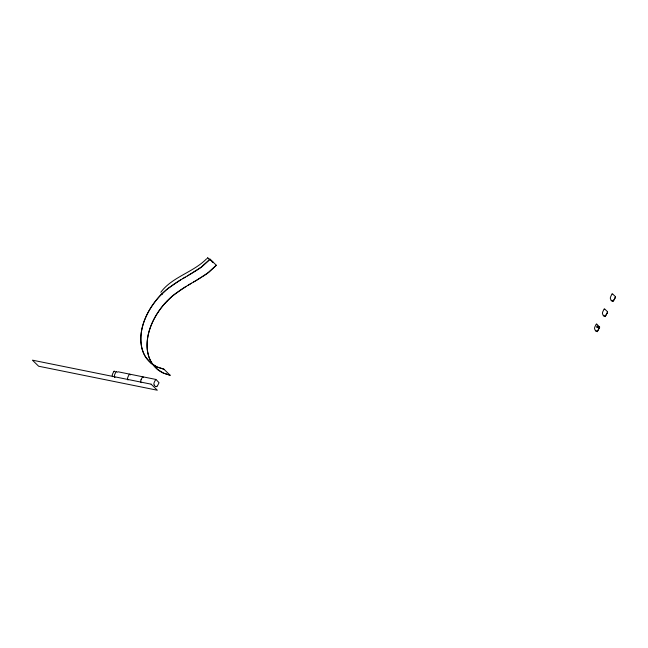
<?xml version="1.0" encoding="UTF-8"?>
<svg xmlns="http://www.w3.org/2000/svg" width="648" height="648" viewBox="0 0 648 648"><rect width="100%" height="100%" fill="white"/><g stroke="black" fill="none" stroke-linecap="round" stroke-linejoin="round"><path stroke-width="0.97" d="M598.266 326.892C597.699 328.601 595.909 326.673 597.1 325.952A3.71 2.495 -78.6 0 1 598.023 326.851M141.078 379.736L140.778 380.66A1.895 1.272 -78.6 0 0 140.746 381.559L141.037 382.442A4.852 3.256 -78.6 0 0 141.183 382.668M599.165 328.277L599.546 327.54A4.082 2.738 -78.6 0 0 599.692 327.224L596.832 324.138A6.383 4.285 -78.6 0 0 596.622 323.943L596.298 324.113M607.055 313.187L607.435 312.441A4.082 2.738 -78.6 0 0 607.589 312.134L605.264 316.605L603.215 315.698M614.944 298.088L615.325 297.351A4.082 2.738 -78.6 0 0 615.479 297.035L613.154 301.506L611.105 300.599M606.99 313.3L606.593 314.061A17.925 12.029 -78.6 0 1 606.301 314.588L605.621 315.56A1.92 1.288 -78.6 0 1 604.827 315.989L604.325 315.924A4.852 3.256 -78.6 0 1 602.77 314.45L602.47 313.583A1.895 1.272 -78.6 0 1 602.494 312.676L602.802 311.761A13.535 9.08 -78.6 0 1 603.248 310.813L604.098 309.193M614.887 298.21L614.482 298.971A17.925 12.029 -78.6 0 1 614.191 299.489L613.51 300.469A1.92 1.288 -78.6 0 1 612.716 300.891L612.214 300.834A4.852 3.256 -78.6 0 1 610.659 299.36L610.359 298.485A1.895 1.272 -78.6 0 1 610.392 297.586L610.691 296.663A13.535 9.08 -78.6 0 1 611.145 295.723L611.987 294.103M599.035 328.512L598.695 329.16A17.925 12.029 -78.6 0 1 598.412 329.678L597.65 330.731M116.041 371.847L115.198 373.467A13.535 9.08 -78.6 0 0 114.745 374.414L114.445 375.338A1.895 1.272 -78.6 0 0 114.413 376.237L114.704 377.12M113.886 371.417L113.036 373.029A13.535 9.08 -78.6 0 0 112.582 373.977L112.29 374.9A1.895 1.272 -78.6 0 0 112.258 375.8L112.541 376.682M129.211 374.512L128.361 376.132A13.535 9.08 -78.6 0 0 127.907 377.071L127.616 377.995A1.895 1.272 -78.6 0 0 127.583 378.902L127.867 379.785A4.852 3.256 -78.6 0 0 128.012 380.003M142.374 377.177L141.531 378.788A13.535 9.08 -78.6 0 0 141.078 379.736M155.544 379.833L154.694 381.453A13.535 9.08 -78.6 0 0 154.24 382.401L153.949 383.324A1.895 1.272 -78.6 0 0 153.916 384.224L154.2 385.106M596.201 324.292L595.358 325.904A13.535 9.08 -78.6 0 0 594.905 326.851L594.605 327.775A1.895 1.272 -78.6 0 0 594.572 328.674L594.864 329.557A4.852 3.256 -78.6 0 0 596.435 331.015L596.938 331.079A1.92 1.288 -78.6 0 0 597.65 330.739M113.983 371.239L114.307 371.077A6.383 4.285 -78.6 0 1 114.518 371.264L115.052 371.774M116.138 371.677L116.462 371.507A6.383 4.285 -78.6 0 1 116.672 371.701L117.312 372.308M129.308 374.341L129.624 374.171A6.383 4.285 -78.6 0 1 129.843 374.358L130.378 374.876M142.471 376.998L142.795 376.836A6.383 4.285 -78.6 0 1 143.006 377.023L143.451 377.444M155.642 379.663L155.957 379.493A6.383 4.285 -78.6 0 1 156.176 379.679L159.052 382.701A4.082 2.738 -78.6 0 1 158.882 383.081L158.039 384.701A17.925 12.029 -78.6 0 1 157.748 385.228L156.986 386.281M612.085 293.925L612.4 293.763A6.383 4.285 -78.6 0 1 612.619 293.949L615.365 296.63M604.187 309.023L604.511 308.853A6.383 4.285 -78.6 0 1 604.73 309.039L607.476 311.72M195.542 280.876L208.729 272.371L216.327 265.259L210.082 259.192L201.852 266.782L187.345 275.951M210.082 259.192L200.937 267.446A72.009 49.005 -45.8 0 1 197.073 270.054L196.555 270.394M216.327 265.259L207.174 273.513A72.009 49.005 -45.8 0 1 203.31 276.121L202.273 276.793M164.357 303.977L172.068 296.322L180.97 289.697M158.509 297.464L157.958 298.096A53.622 36.49 -45.8 0 0 154.03 303.053A66.007 44.923 -45.8 0 0 152.337 305.427L151.705 306.358A52.075 35.438 -45.8 0 0 148.959 310.854L148.23 312.19A58.352 39.714 -45.8 0 0 143.856 322.105L143.224 324.032A55.412 37.714 -45.8 0 0 141.685 330.172A57.502 39.131 -45.8 0 0 140.81 338.904C140.657 347.765 143.824 357.089 150.725 362.929M164.754 303.531C153.698 316.208 145.5 332.951 147.347 350.139M158.614 297.343L159.125 296.776A25.151 17.115 -45.8 0 1 159.773 296.063L166.439 289.745L174.725 283.63M164.859 303.41L165.281 302.932M160.016 295.804C146.991 309.971 137.028 330.237 142.317 349.75A57.794 39.334 -45.8 0 0 145.954 357.534L151.77 363.779A57.47 39.115 -45.8 0 0 157.407 367.124L163.895 369.182L170.132 375.249L163.515 373.135L157.383 369.352M160.283 295.52L160.801 294.978M206.639 258.746C193.355 272.363 172.06 276.939 160.817 292.28M167.046 301.045L166.018 302.13A25.151 17.115 -45.8 0 0 165.362 302.843M175.381 283.2L179.342 280.697M181.626 289.267L185.579 286.764M195.996 270.751L192.019 273.197M201.569 277.231L198.256 279.264M180.006 280.284L169.055 287.655A49.629 33.777 -45.8 0 0 161.004 294.751M186.243 286.359L175.292 293.722A49.629 33.777 -45.8 0 0 167.241 300.818M179.95 280.325L180.671 279.887M186.187 286.392L189.014 284.699M180.63 279.912L182.777 278.632M191.346 273.594L189.346 274.784M196.919 280.058L197.591 279.661M188.244 285.152L193.793 281.896M182.671 278.689L183.53 278.186M183.335 278.3L187.556 275.829M189.572 284.367L191.581 283.192M196.255 280.454L193.582 282.026M184.008 277.903L185.336 277.125M188.009 275.562L188.681 275.173M194.254 281.629L194.918 281.24M117.993 371.782L155.844 379.436M163.895 369.182L157.278 367.068L151.146 363.285M170.132 375.249L163.644 373.199A57.47 39.115 -45.8 0 1 158.007 369.846L152.191 363.601A57.794 39.334 -45.8 0 1 148.554 355.817L147.428 350.746M155.771 386.564L156.273 386.629A1.92 1.288 -78.6 0 0 156.986 386.281M595.326 330.788L597.375 331.695L599.619 326.851M212.868 262.432L213.265 262.618L212.9 262.165M207.627 257.855L207.571 257.864A6.383 0.51 40 0 0 207.773 258.058L208.607 258.876M207.741 257.936L208.81 258.69A13.535 1.077 40 0 1 209.442 259.143L210.803 260.204M210.908 260.294L211.451 260.779M156.962 368.996C150.061 363.155 146.894 353.832 147.047 344.971A57.502 39.131 -45.8 0 1 147.922 336.247A55.412 37.714 -45.8 0 1 149.469 330.099L150.101 328.171A58.352 39.714 -45.8 0 1 154.467 318.257L155.196 316.921A52.075 35.438 -45.8 0 1 157.942 312.425L158.574 311.494A66.007 44.923 -45.8 0 1 160.258 309.12A53.622 36.49 -45.8 0 1 164.195 304.163M211.564 260.877L212.836 262.092M597.108 327.418L597.796 327.621L598.072 326.859M162.332 294.297L161.943 293.917M155.771 386.556A4.852 3.256 -78.6 0 1 154.216 385.09M212.406 262.116A17.925 1.426 40 0 1 212.236 262.003M114.923 377.46A4.852 3.256 -78.6 0 1 114.712 377.104M151.097 384.159L32.4 360.158L38.637 366.225L157.334 390.226L151.097 384.159"/></g></svg>
